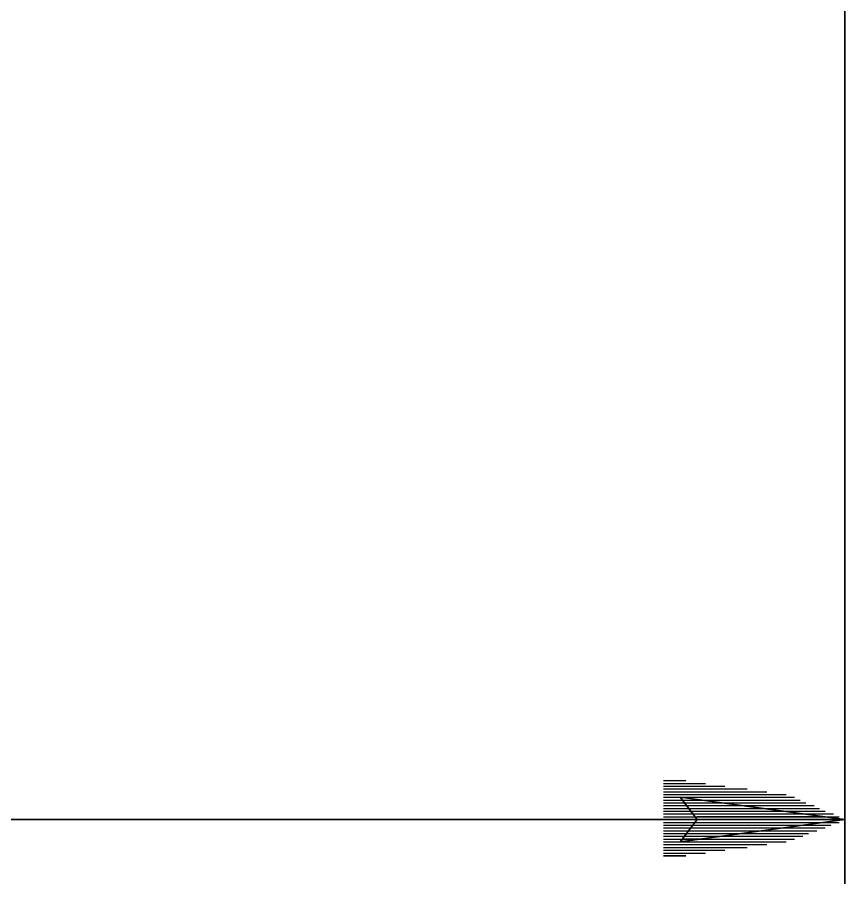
# Model space of a CAD drawing. Extents: x 1 to 210, y 1 to 298.
# Drawn here: x 146.39 to 171.53, y 126.75 to 153.06 of the extents above; entities that cross this region are included whole.
import ezdxf

# ---------------------------------------------------------------- set-up
doc = ezdxf.new("R2010")
doc.units = 0

msp = doc.modelspace()

# ---------------------------------------------------------------- linework, layer by layer
at = {"layer": 'P02996'}
msp.add_lwpolyline([(171.534663, 155.786658), (171.534663, 126.746), (171.534663, 155.786658)], dxfattribs=at)
at = {"layer": 'P03753'}
msp.add_lwpolyline([(166.031328, 129.878668), (166.708666, 129.878668)], dxfattribs=at)
at = {"layer": 'P03754'}
msp.add_lwpolyline([(166.031328, 129.793994), (167.30133, 129.793994)], dxfattribs=at)
at = {"layer": 'P03755'}
msp.add_lwpolyline([(166.031328, 129.709331), (167.893994, 129.709331)], dxfattribs=at)
at = {"layer": 'P03756'}
msp.add_lwpolyline([(166.031328, 129.624668), (168.571332, 129.624668)], dxfattribs=at)
at = {"layer": 'P03757'}
msp.add_lwpolyline([(166.031328, 129.539994), (169.163996, 129.539994)], dxfattribs=at)
at = {"layer": 'P03758'}
msp.add_lwpolyline([(166.031328, 129.45533), (169.75666, 129.45533)], dxfattribs=at)
at = {"layer": 'P03759'}
msp.add_lwpolyline([(166.031328, 129.370667), (170.010661, 129.370667)], dxfattribs=at)
at = {"layer": 'P03760'}
msp.add_lwpolyline([(166.031328, 129.285993), (170.179998, 129.285993)], dxfattribs=at)
at = {"layer": 'P03761'}
msp.add_lwpolyline([(166.031328, 129.20133), (170.349324, 129.20133)], dxfattribs=at)
at = {"layer": 'P03762'}
msp.add_lwpolyline([(166.031328, 129.116667), (170.603325, 129.116667)], dxfattribs=at)
at = {"layer": 'P03763'}
msp.add_lwpolyline([(166.031328, 129.031993), (170.772662, 129.031993)], dxfattribs=at)
at = {"layer": 'P03764'}
msp.add_lwpolyline([(166.031328, 128.947329), (170.941999, 128.947329)], dxfattribs=at)
at = {"layer": 'P03765'}
msp.add_lwpolyline([(166.031328, 128.862666), (171.196, 128.862666)], dxfattribs=at)
at = {"layer": 'P03766'}
msp.add_lwpolyline([(166.031328, 128.777992), (171.365326, 128.777992)], dxfattribs=at)
at = {"layer": 'P03767'}
msp.add_lwpolyline([(166.031328, 128.693329), (171.534663, 128.693329)], dxfattribs=at)
at = {"layer": 'P03768'}
msp.add_lwpolyline([(166.031328, 128.608666), (171.365326, 128.608666)], dxfattribs=at)
at = {"layer": 'P03769'}
msp.add_lwpolyline([(166.031328, 128.523992), (171.111326, 128.523992)], dxfattribs=at)
at = {"layer": 'P03770'}
msp.add_lwpolyline([(166.031328, 128.439329), (170.941999, 128.439329)], dxfattribs=at)
at = {"layer": 'P03771'}
msp.add_lwpolyline([(166.031328, 128.354665), (170.687999, 128.354665)], dxfattribs=at)
at = {"layer": 'P03772'}
msp.add_lwpolyline([(166.031328, 128.269991), (170.433998, 128.269991)], dxfattribs=at)
at = {"layer": 'P03773'}
msp.add_lwpolyline([(166.031328, 128.185328), (170.264661, 128.185328)], dxfattribs=at)
at = {"layer": 'P03774'}
msp.add_lwpolyline([(166.031328, 128.100665), (170.010661, 128.100665)], dxfattribs=at)
at = {"layer": 'P03775'}
msp.add_lwpolyline([(166.031328, 128.015991), (169.75666, 128.015991)], dxfattribs=at)
at = {"layer": 'P03776'}
msp.add_lwpolyline([(166.031328, 127.931328), (169.163996, 127.931328)], dxfattribs=at)
at = {"layer": 'P03777'}
msp.add_lwpolyline([(166.031328, 127.846665), (168.571332, 127.846665)], dxfattribs=at)
at = {"layer": 'P03778'}
msp.add_lwpolyline([(166.031328, 127.762001), (167.893994, 127.762001)], dxfattribs=at)
at = {"layer": 'P03779'}
msp.add_lwpolyline([(166.031328, 127.677327), (167.30133, 127.677327)], dxfattribs=at)
at = {"layer": 'P03780'}
msp.add_lwpolyline([(166.031328, 127.592664), (166.708666, 127.592664), (166.031328, 127.592664)], dxfattribs=at)
at = {"layer": 'P03781'}
msp.add_lwpolyline([(171.534663, 128.693329), (166.539329, 128.015991), (171.534663, 128.693329)], dxfattribs=at)
at = {"layer": 'P03782'}
msp.add_lwpolyline([(166.539329, 128.015991), (167.047329, 128.693329), (166.539329, 128.015991)], dxfattribs=at)
at = {"layer": 'P03783'}
msp.add_lwpolyline([(167.047329, 128.693329), (166.539329, 129.370667), (167.047329, 128.693329)], dxfattribs=at)
at = {"layer": 'P03784'}
msp.add_lwpolyline([(166.539329, 129.370667), (171.534663, 128.693329), (166.539329, 129.370667)], dxfattribs=at)
at = {"layer": 'P03785'}
msp.add_lwpolyline([(167.047329, 128.693329), (171.534663, 128.693329)], dxfattribs=at)
at = {"layer": 'P03786'}
msp.add_lwpolyline([(167.047329, 128.608666), (170.941999, 128.608666)], dxfattribs=at)
at = {"layer": 'P03787'}
msp.add_lwpolyline([(166.962666, 128.523992), (170.349324, 128.523992)], dxfattribs=at)
at = {"layer": 'P03788'}
msp.add_lwpolyline([(166.877992, 128.439329), (169.671997, 128.439329)], dxfattribs=at)
at = {"layer": 'P03789'}
msp.add_lwpolyline([(166.793329, 128.354665), (169.079333, 128.354665)], dxfattribs=at)
at = {"layer": 'P03790'}
msp.add_lwpolyline([(166.793329, 128.269991), (168.486658, 128.269991)], dxfattribs=at)
at = {"layer": 'P03791'}
msp.add_lwpolyline([(166.708666, 128.185328), (167.809331, 128.185328)], dxfattribs=at)
at = {"layer": 'P03792'}
msp.add_lwpolyline([(166.623992, 128.100665), (167.216667, 128.100665), (166.623992, 128.100665)], dxfattribs=at)
at = {"layer": 'P03793'}
msp.add_lwpolyline([(166.623992, 129.285993), (167.216667, 129.285993)], dxfattribs=at)
at = {"layer": 'P03794'}
msp.add_lwpolyline([(166.708666, 129.20133), (167.809331, 129.20133)], dxfattribs=at)
at = {"layer": 'P03795'}
msp.add_lwpolyline([(166.793329, 129.116667), (168.486658, 129.116667)], dxfattribs=at)
at = {"layer": 'P03796'}
msp.add_lwpolyline([(166.793329, 129.031993), (169.079333, 129.031993)], dxfattribs=at)
at = {"layer": 'P03797'}
msp.add_lwpolyline([(166.877992, 128.947329), (169.671997, 128.947329)], dxfattribs=at)
at = {"layer": 'P03798'}
msp.add_lwpolyline([(166.962666, 128.862666), (170.349324, 128.862666)], dxfattribs=at)
at = {"layer": 'P03799'}
msp.add_lwpolyline([(167.047329, 128.777992), (170.941999, 128.777992), (167.047329, 128.777992)], dxfattribs=at)
at = {"layer": 'P03800'}
msp.add_lwpolyline([(61.552665, 128.693329), (171.534663, 128.693329), (61.552665, 128.693329)], dxfattribs=at)

doc.saveas('drawing.dxf')
